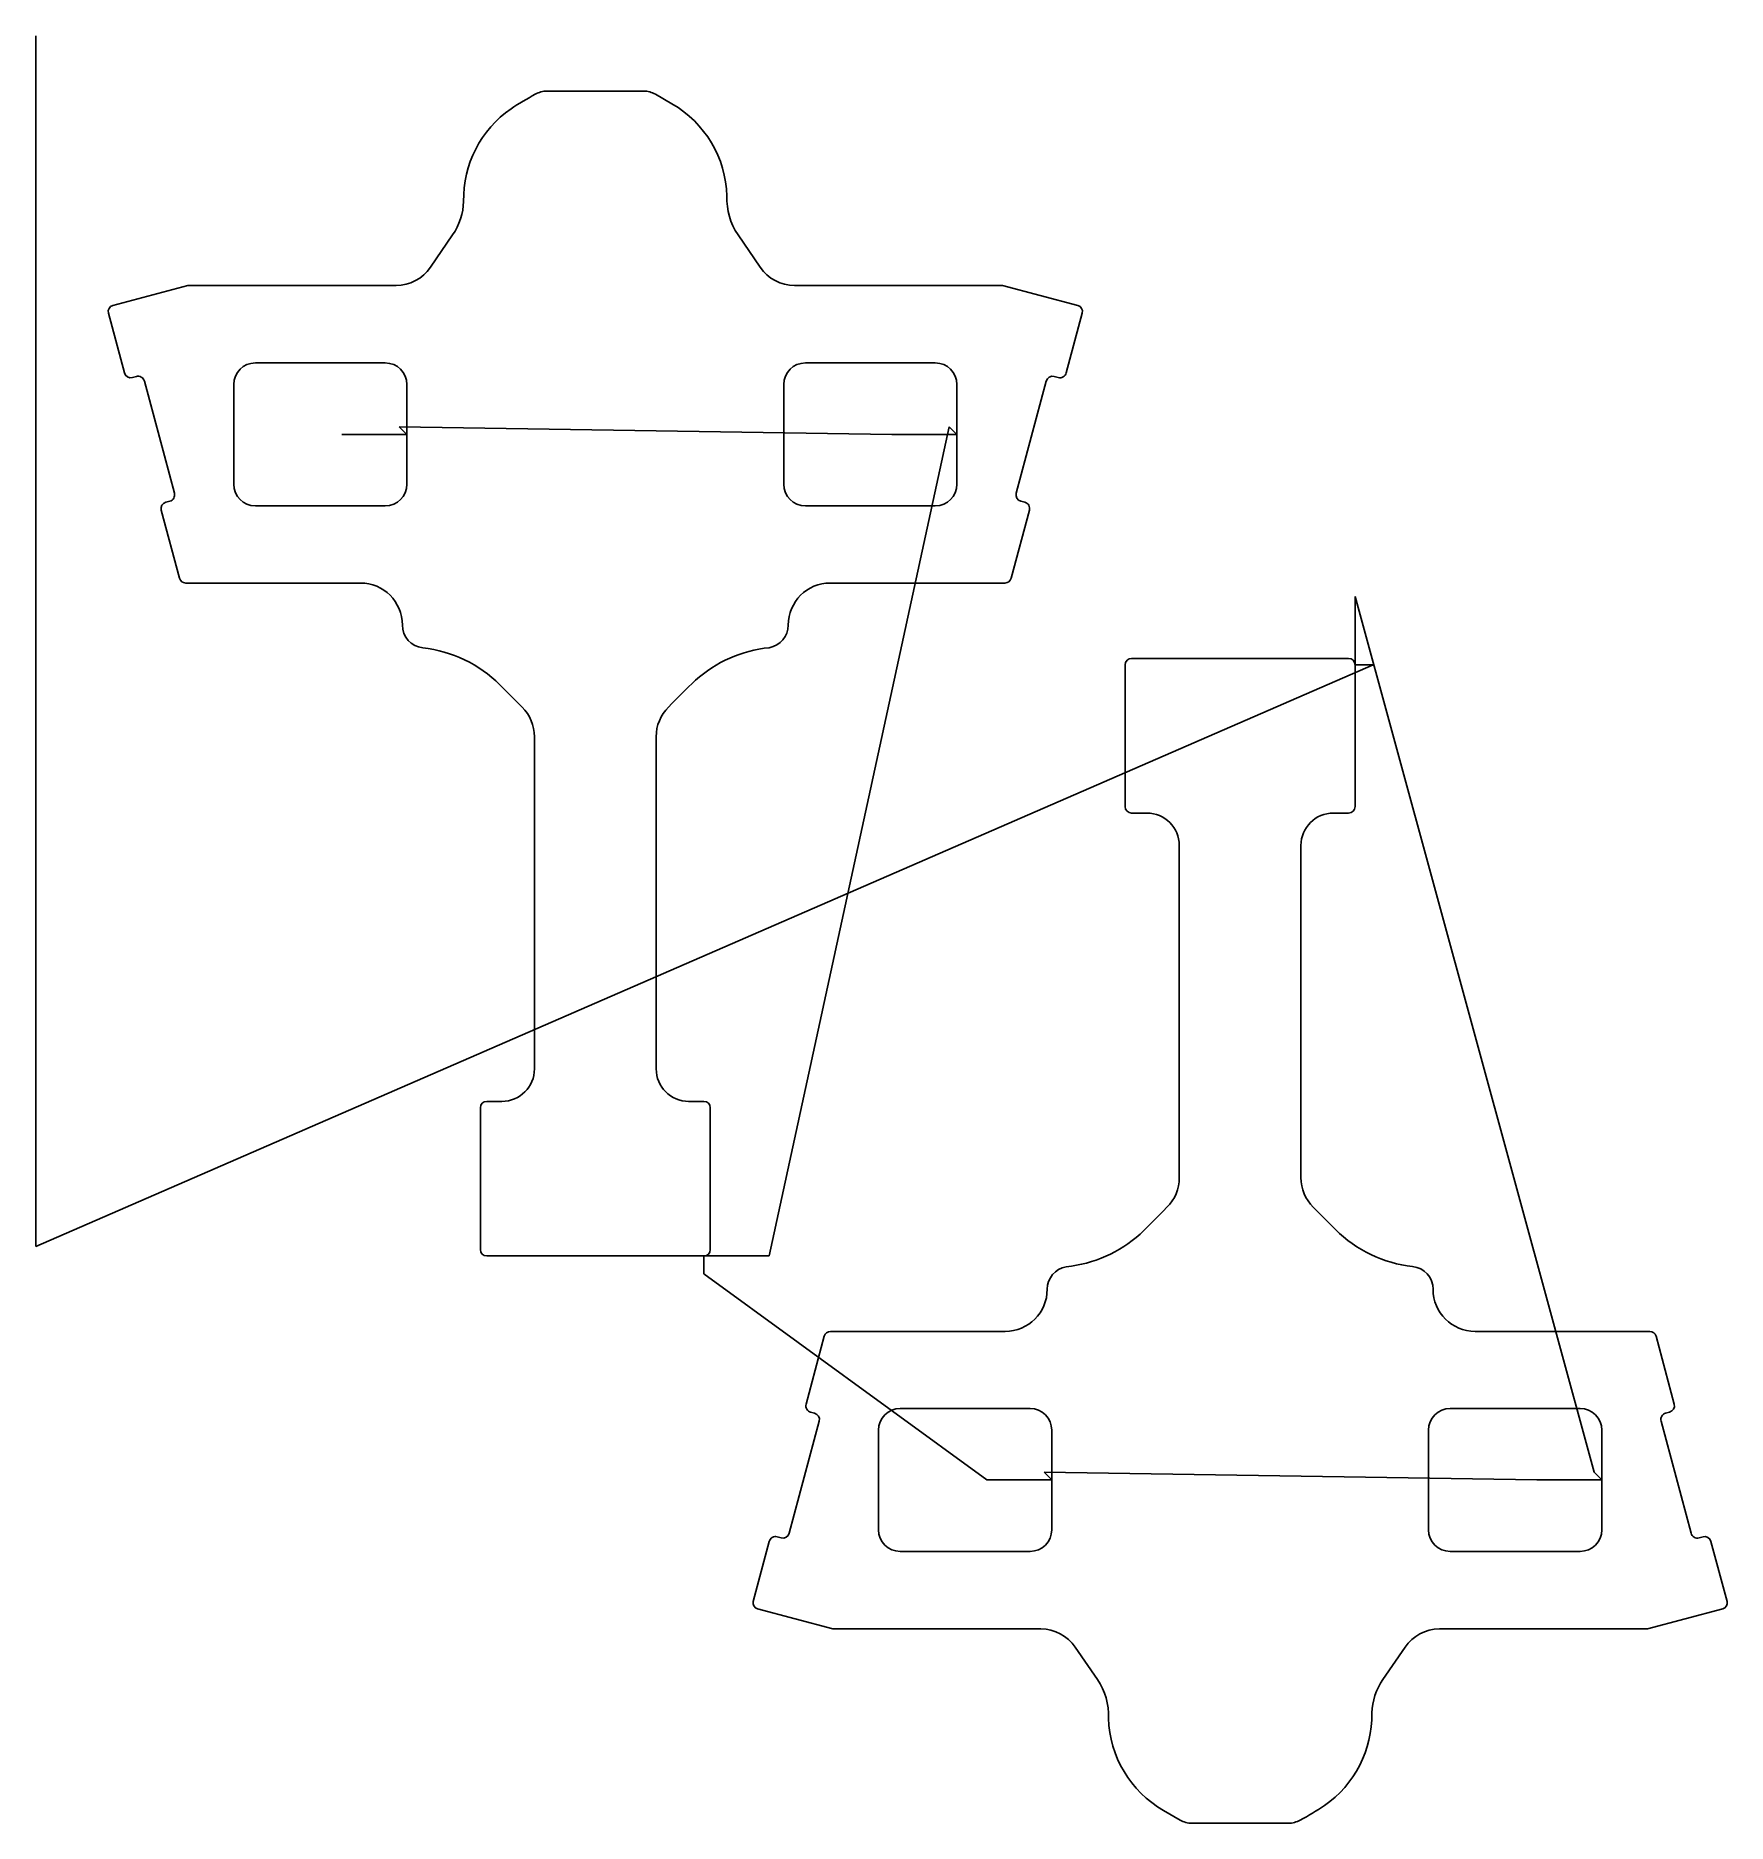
# Model space of a CAD drawing. Header units: metres. Extents: x 491 to 1272, y 19 to 844.
import ezdxf

# ---------------------------------------------------------------- set-up
doc = ezdxf.new("R2010")
doc.units = ezdxf.units.M

msp = doc.modelspace()

# ---------------------------------------------------------------- linework, layer by layer
at = {"layer": 'TOOL_0'}
for p, q in [((490.776, 843.467), (490.776, 844.467)), ((490.776, 286.504), (490.776, 843.467)), ((726.868, 818.906), (771.509, 818.906)), ((776.909, 817.459), (784.588, 813.025)), ((673.032, 737.56), (683.284, 752.537)), ((815.093, 752.537), (825.345, 737.56)), ((526.315, 719.889), (561.083, 729.205)), ((561.083, 729.205), (657.188, 729.205)), ((841.188, 729.205), (937.293, 729.205)), ((937.293, 729.205), (972.061, 719.889)), ((531.75, 688.787), (524.335, 716.46)), ((974.041, 716.46), (966.626, 688.787)), ((652.191, 693.403), (592.191, 693.403)), ((906.19, 693.404), (846.19, 693.404)), ((537.259, 687.158), (535.424, 686.666)), ((554.806, 633.263), (540.933, 685.037)), ((957.443, 685.037), (943.57, 633.263)), ((962.952, 686.666), (961.117, 687.158)), ((582.191, 683.403), (582.191, 637.403)), ((662.191, 660.403), (662.191, 683.403)), ((836.19, 683.404), (836.19, 637.404)), ((916.19, 660.404), (916.19, 683.404)), ((632.191, 660.403), (662.191, 660.403)), ((662.191, 660.403), (658.655, 663.939)), ((658.655, 663.939), (886.19, 660.404)), ((662.191, 637.403), (662.191, 660.403)), ((912.654, 663.94), (829.534, 281.105)), ((886.19, 660.404), (916.19, 660.404)), ((916.19, 660.404), (912.654, 663.94)), ((916.19, 637.404), (916.19, 660.404)), ((550.85, 629.097), (552.685, 629.589)), ((592.191, 627.403), (652.191, 627.403)), ((846.19, 627.404), (906.19, 627.404)), ((945.691, 629.589), (947.526, 629.097)), ((557.141, 594.029), (548.729, 625.423)), ((949.647, 625.423), (941.235, 594.029)), ((640.689, 591.805), (560.039, 591.805)), ((938.337, 591.805), (857.687, 591.805)), ((1210.424, 181.249), (1100.059, 585.596)), ((1100.059, 585.596), (1100.059, 554.013)), ((1108.417, 554.015), (490.776, 285.504)), ((993.859, 488.615), (993.859, 554.015)), ((996.859, 557.015), (1097.059, 557.015)), ((1100.059, 554.015), (1108.417, 554.015)), ((1100.059, 554.013), (1100.059, 488.613)), ((715.407, 534.539), (705.129, 544.817)), ((721.089, 367.505), (721.089, 520.821)), ((777.288, 520.82), (777.288, 367.504)), ((1003.859, 485.615), (996.859, 485.615)), ((1097.059, 485.613), (1090.059, 485.613)), ((1018.859, 317.299), (1018.859, 470.615)), ((1075.059, 470.613), (1075.059, 317.297)), ((696.089, 284.105), (696.089, 349.505)), ((699.089, 352.505), (706.089, 352.505)), ((792.288, 352.504), (799.288, 352.504)), ((802.288, 349.504), (802.288, 284.104)), ((1080.741, 303.579), (1091.019, 293.301)), ((490.776, 285.504), (490.776, 286.504)), ((490.776, 286.504), (490.776, 285.504)), ((490.776, 285.504), (490.776, 286.504)), ((799.289, 281.105), (699.089, 281.105)), ((799.288, 281.104), (799.288, 272.936)), ((829.534, 281.105), (799.289, 281.105)), ((799.288, 272.936), (929.961, 177.713)), ((846.499, 212.696), (854.911, 244.09)), ((857.809, 246.314), (938.459, 246.314)), ((1155.458, 246.313), (1236.108, 246.313)), ((1239.006, 244.089), (1247.418, 212.695)), ((850.455, 208.53), (848.62, 209.022)), ((949.961, 210.713), (889.961, 210.713)), ((1203.96, 210.713), (1143.96, 210.713)), ((1245.297, 209.021), (1243.462, 208.529)), ((838.703, 153.082), (852.576, 204.856)), ((879.961, 200.713), (879.961, 154.713)), ((959.961, 177.713), (959.961, 200.713)), ((1133.96, 200.713), (1133.96, 154.713)), ((1213.96, 177.713), (1213.96, 200.713)), ((1241.341, 204.855), (1255.214, 153.081)), ((929.961, 177.713), (959.961, 177.713)), ((959.961, 177.713), (956.425, 181.249)), ((956.425, 181.249), (1183.96, 177.713)), ((959.961, 154.713), (959.961, 177.713)), ((1183.96, 177.713), (1213.96, 177.713)), ((1213.96, 177.713), (1210.424, 181.249)), ((1213.96, 154.713), (1213.96, 177.713)), ((822.105, 121.659), (829.52, 149.332)), ((833.194, 151.453), (835.029, 150.961)), ((1258.888, 150.96), (1260.723, 151.452)), ((1264.397, 149.331), (1271.812, 121.658)), ((889.961, 144.713), (949.961, 144.713)), ((1143.96, 144.713), (1203.96, 144.713)), ((858.853, 108.914), (824.085, 118.23)), ((1269.832, 118.229), (1235.064, 108.913)), ((954.958, 108.914), (858.853, 108.914)), ((1235.064, 108.913), (1138.959, 108.913)), ((981.054, 85.582), (970.802, 100.559)), ((1123.115, 100.558), (1112.863, 85.581)), ((1019.238, 20.66), (1011.559, 25.094)), ((1069.279, 19.213), (1024.638, 19.213))]:
    msp.add_line(p, q, dxfattribs=at)
for centre, radius, start, end in [((802.479, 668.601), 169.474, 118.555768, 122.96692), ((726.939, 807.842), 11.064, 90.367674, 119.635047), ((771.438, 807.842), 11.064, 60.364953, 89.632326), ((739.27, 768.953), 50.909, 124.740495, 181.072623), ((759.123, 768.992), 50.866, 1.621103, 59.958507), ((659.189, 769.031), 29.2, 325.606785, 357.976513), ((839.652, 769.25), 29.706, 177.72157, 214.236245), ((657.188, 748.405), 19.2, 270, 325.608897), ((841.189, 748.405), 19.2, 214.391103, 269.997016), ((527.04, 717.185), 2.8, 105.0092, 195.003902), ((971.336, 717.184), 2.8, 345.015862, 74.996098), ((592.191, 683.403), 10, 90, 180), ((652.191, 683.403), 10, 0, 90), ((846.19, 683.404), 10, 90, 180), ((906.19, 683.404), 10, 0, 90), ((534.648, 689.564), 3, 195.008914, 284.990467), ((538.035, 684.261), 3, 14.990467, 104.995409), ((960.341, 684.26), 3, 75.009533, 164.991086), ((963.728, 689.563), 3, 255.004591, 345.009533), ((592.191, 637.403), 10, 180, 270), ((652.191, 637.403), 10, 270, 0), ((846.19, 637.404), 10, 180, 270), ((906.19, 637.404), 10, 270, 0), ((551.627, 626.199), 3, 105.008914, 194.990467), ((551.909, 632.487), 3, 284.990467, 14.995409), ((946.468, 632.487), 3, 165.009533, 254.991086), ((946.75, 626.199), 3, 345.004591, 75.009533), ((560.039, 594.805), 3, 194.990467, 270), ((640.689, 572.405), 19.4, 0, 90), ((857.687, 572.405), 19.4, 90, 180), ((938.337, 594.805), 3, 270, 345.009533), ((670.689, 572.405), 10.6, 180, 263.798888), ((827.655, 572.432), 10.632, 279.839723, 359.854497), ((663.056, 502.666), 59.555, 45.053062, 83.745758), ((835.448, 502.464), 59.791, 95.736147, 132.017911), ((996.859, 554.015), 3, 90, 180), ((1097.059, 554.015), 3, 0, 90), ((1135.622, 191.211), 492.176, 133.7258, 135.767625), ((701.689, 520.821), 19.4, 0, 45), ((796.688, 520.82), 19.4, 135, 180), ((996.859, 488.615), 3, 180, 270), ((1097.059, 488.613), 3, 270, 0), ((1003.859, 470.615), 15, 0, 90), ((1090.059, 470.613), 15, 90, 180), ((706.089, 367.505), 15, 270, 0), ((792.288, 367.504), 15, 180, 270), ((699.089, 349.505), 3, 90, 180), ((799.288, 349.504), 3, 0, 90), ((999.459, 317.299), 19.4, 314.991647, 0), ((1094.459, 317.297), 19.4, 180, 225), ((660.524, 646.908), 492.176, 313.7258, 315.767377), ((960.698, 335.655), 59.791, 275.736147, 312.017911), ((1133.092, 335.452), 59.555, 225.053062, 263.744801), ((699.089, 284.105), 3, 180, 270), ((799.288, 284.104), 3, 270, 0), ((968.491, 265.687), 10.632, 99.839723, 179.854497), ((1125.458, 265.713), 10.6, 0, 83.798888), ((938.459, 265.714), 19.4, 270, 0), ((1155.458, 265.713), 19.4, 180, 270), ((857.809, 243.314), 3, 90, 165.009533), ((1236.108, 243.313), 3, 14.990467, 90), ((849.396, 211.92), 3, 165.004591, 255.009533), ((849.678, 205.632), 3, 345.009533, 74.991086), ((889.961, 200.713), 10, 90, 180), ((949.961, 200.713), 10, 0, 90), ((1143.96, 200.713), 10, 90, 180), ((1203.96, 200.713), 10, 0, 90), ((1244.238, 205.631), 3, 104.990467, 194.995409), ((1244.52, 211.919), 3, 285.008914, 14.990467), ((832.418, 148.556), 3, 75.004591, 165.009533), ((835.805, 153.859), 3, 255.009533, 344.991086), ((889.961, 154.713), 10, 180, 270), ((949.961, 154.713), 10, 270, 0), ((1143.96, 154.713), 10, 180, 270), ((1203.96, 154.713), 10, 270, 0), ((1258.112, 153.857), 3, 194.990467, 284.995409), ((1261.499, 148.554), 3, 15.008914, 104.990467), ((824.81, 120.935), 2.8, 165.015862, 254.996098), ((1269.107, 120.933), 2.8, 285.0092, 15.003902), ((954.958, 89.714), 19.2, 34.391103, 90), ((1138.959, 89.713), 19.2, 90, 145.608897), ((956.495, 68.87), 29.706, 357.72157, 34.23465), ((1136.958, 69.087), 29.2, 145.606785, 177.976513), ((1037.024, 69.127), 50.866, 181.619977, 239.958507), ((1056.877, 69.165), 50.909, 304.740495, 1.072623), ((993.668, 169.517), 169.474, 298.555471, 302.96692), ((1024.709, 30.277), 11.064, 240.364953, 269.632326), ((1069.208, 30.276), 11.064, 270.367707, 299.630546)]:
    msp.add_arc(centre, radius, start, end, dxfattribs=at)

doc.saveas('drawing.dxf')
